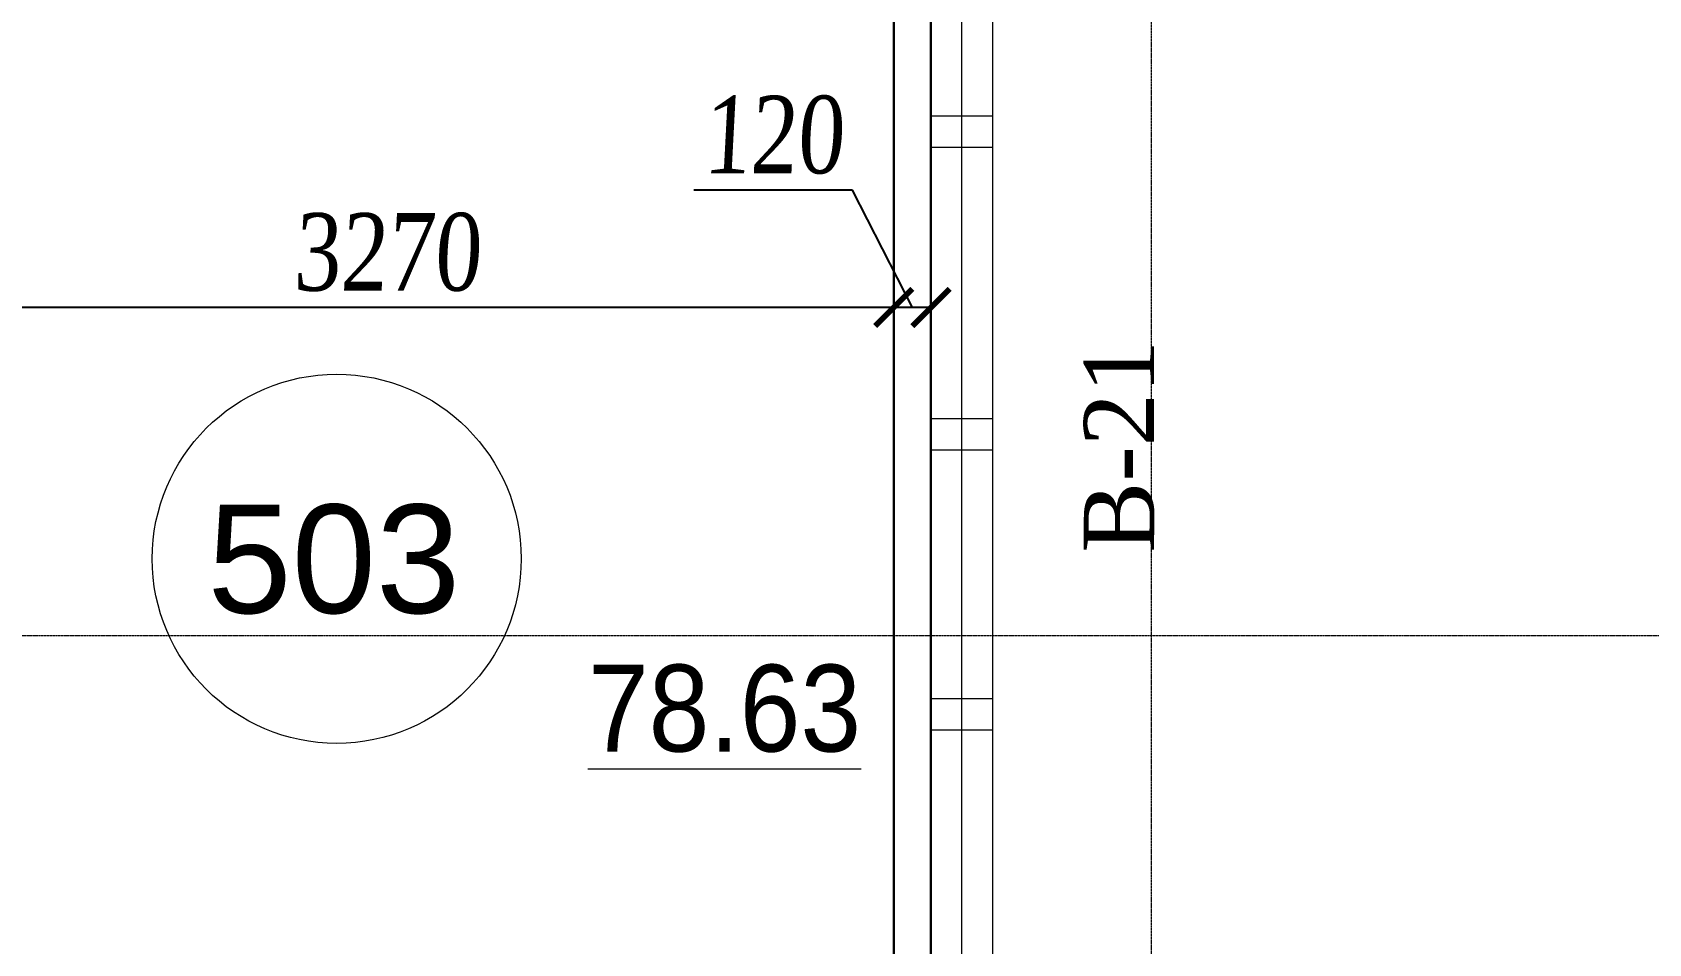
# Model space of a CAD drawing. Header units: inches. Extents: x -407541 to 6688123, y -998590 to 1205599.
# Drawn here: x 176895 to 182108, y 262444 to 265382 of the extents above; entities that cross this region are included whole.
import ezdxf

# ---------------------------------------------------------------- set-up
doc = ezdxf.new("R2010")
doc.units = ezdxf.units.IN
doc.header["$MEASUREMENT"] = 0
doc.linetypes.add('ACAD_ISO04W100', pattern=[30, 24, -3, 0, -3])
for name, color, linetype, lineweight in [('ведомость витражей', 224, 'Continuous', 13), ('ВИТРАЖ', 145, 'Continuous', 9), ('Оси', 254, 'ACAD_ISO04W100', 5), ('площади', 40, 'Continuous', 9), ('размер внутр', 142, 'Continuous', 5), ('Цоколь', 21, 'Continuous', 30), ('Экспликацийа', 7, 'Continuous', 18)]:
    doc.layers.add(name, color=color, linetype=linetype, lineweight=lineweight)
doc.styles.get("Standard").update_dxf_attribs({"font": 'arial.ttf'})
doc.styles.add('style1', font='arial.ttf', dxfattribs={"width": 0.9, "height": 500})
doc.styles.add('STYLE2', font='times.ttf', dxfattribs={"width": 0.8, "oblique": 3})
doc.styles.add('Times', font='times.ttf')
doc.dimstyles.new('vnytren', dxfattribs={"dimtxt": 250, "dimasz": 120, "dimexe": 50, "dimexo": 0, "dimgap": 50, "dimtad": 1, "dimdec": 0, "dimzin": 0, "dimdsep": 46, "dimtxsty": 'STYLE2', "dimblk": 'ARCHTICK', "dimcen": 0, "dimadec": 0, "dimazin": 0, "dimtfac": 1, "dimtdec": 0, "dimtmove": 1, "dimatfit": 2, "dimldrblk": 'DOT', "dimfxl": 1, "dimtolj": 1, "dimtzin": 0, "dimarcsym": 0})

# ---------------------------------------------------------------- blocks, each defined once
blk = doc.blocks.new('_ARCHTICK')
at = {"color": 0, "linetype": 'ByBlock', "const_width": 0.15}
blk.add_lwpolyline([(-0.5, -0.5), (0.5, 0.5)], dxfattribs=at)
blk = doc.blocks.new('*D3242')
at = {"layer": 'размер внутр', "color": 0, "lineweight": -2, "transparency": 16777216}
for p, q in [((179539.6, 264873.2), (179028.7, 264873.2)), ((179733.2, 264494.8), (179539.6, 264873.2)), ((179673.2, 264395.2), (179673.2, 264544.8)), ((179793.2, 264395.2), (179793.2, 264544.8)), ((179793.2, 264494.8), (179673.2, 264494.8))]:
    blk.add_line(p, q, dxfattribs=at)
at = {"layer": 'размер внутр', "color": 0, "lineweight": -2, "transparency": 16777216, "xscale": 120, "yscale": 120, "zscale": 120, "rotation": 180}
blk.add_blockref('_ARCHTICK', (179673.2, 264494.8), dxfattribs=at)
at = {"layer": 'размер внутр', "color": 0, "lineweight": -2, "transparency": 16777216, "xscale": 120, "yscale": 120, "zscale": 120}
blk.add_blockref('_ARCHTICK', (179793.2, 264494.8), dxfattribs=at)
at = {"layer": 'размер внутр', "color": 0, "transparency": 16777216, "insert": (179284.2, 265050.4), "char_height": 250, "attachment_point": 5, "style": 'STYLE2'}
blk.add_mtext('\\A1;120', dxfattribs=at)
blk = doc.blocks.new('_Dot')
at = {"color": 0, "linetype": 'ByBlock', "lineweight": -2}
blk.add_line((-0.5, 0), (-1, 0), dxfattribs=at)
at = {"color": 0, "linetype": 'ByBlock', "const_width": 0.5}
blk.add_lwpolyline([(-0.25, 0, 1), (0.25, 0, 1)], format="xyb", close=True, dxfattribs=at)
blk = doc.blocks.new('*D3243')
at = {"layer": 'размер внутр', "color": 0, "lineweight": -2, "transparency": 16777216}
for p, q in [((176403.2, 264494.8), (176403.2, 264544.8)), ((179673.2, 264494.8), (179673.2, 264544.8)), ((179673.2, 264494.8), (176403.2, 264494.8))]:
    blk.add_line(p, q, dxfattribs=at)
at = {"layer": 'размер внутр', "color": 0, "lineweight": -2, "transparency": 16777216, "xscale": 120, "yscale": 120, "zscale": 120, "rotation": 180}
blk.add_blockref('_ARCHTICK', (176403.2, 264494.8), dxfattribs=at)
at = {"layer": 'размер внутр', "color": 0, "lineweight": -2, "transparency": 16777216, "xscale": 120, "yscale": 120, "zscale": 120}
blk.add_blockref('_ARCHTICK', (179673.2, 264494.8), dxfattribs=at)
at = {"layer": 'размер внутр', "color": 0, "transparency": 16777216, "insert": (178038.2, 264672.3), "char_height": 250, "attachment_point": 5, "style": 'STYLE2'}
blk.add_mtext('\\A1;3270', dxfattribs=at)

msp = doc.modelspace()

# ---------------------------------------------------------------- linework, layer by layer
at = {"layer": 'ВИТРАЖ'}
msp.add_line((179893.2, 261136.3), (179893.2, 266238.7), dxfattribs=at)
msp.add_lwpolyline([(179793.2, 261136.3), (179993.2, 261136.3), (179993.2, 266237.2), (179793.2, 266237.2), (179793.2, 261136.3)], dxfattribs=at)
at = {"layer": 'ВИТРАЖ', "ltscale": 0.1}
for points in [[(179793.2, 265011.2), (179993.2, 265011.2), (179993.2, 265111.2), (179793.2, 265111.2)], [(179793.2, 264036.3), (179993.2, 264036.3), (179993.2, 264136.3), (179793.2, 264136.3)], [(179793.2, 263133.4), (179993.2, 263133.4), (179993.2, 263233.4), (179793.2, 263233.4)]]:
    msp.add_lwpolyline(points, close=True, dxfattribs=at)
at = {"layer": 'Оси', "ltscale": 0.3}
for p, q in [((180503.2, 278737.2), (180503.2, 246967.2)), ((1503.2, 263437.2), (192303.2, 263437.2)), ((1503.2, 263437.2), (192303.2, 263437.2))]:
    msp.add_line(p, q, dxfattribs=at)
at = {"layer": 'Цоколь', "ltscale": 0.1}
msp.add_lwpolyline([(179673.2, 266237.2), (179793.2, 266237.2), (179793.2, 261137.2), (179673.2, 261137.2)], close=True, dxfattribs=at)
at = {"layer": 'Экспликацийа'}
msp.add_circle((177876.7, 263684.6), 595, dxfattribs=at)

# ---------------------------------------------------------------- texts
at = {"layer": 'ведомость витражей', "style": 'Times'}
msp.add_text('В-21', height=226.8, rotation=90, dxfattribs=at).set_placement((180512.9, 263704.6))
at = {"layer": 'площади', "insert": (178687, 263343.3), "char_height": 280, "width": 1499.075, "attachment_point": 1, "style": 'style1'}
msp.add_mtext('{\\L78.63}', dxfattribs=at)
at = {"layer": 'Экспликацийа', "insert": (178275.3, 263504.5), "char_height": 350, "width": 4589.447, "attachment_point": 9}
msp.add_mtext('{\\fArial|b0|i0|c204|p34;503}', dxfattribs=at)

# ---------------------------------------------------------------- dimensions: what is measured, and where the dimension line sits
at = {"layer": 'размер внутр'}
dim = msp.add_linear_dim(base=(179673.2, 264494.8), p1=(179793.2, 264395.2), p2=(179673.2, 264395.2), angle=180, dimstyle='vnytren', dxfattribs=at)
dim.commit()
dim.dimension.update_dxf_attribs({"geometry": '*D3242', "text_midpoint": (179489.6, 264873.2), "dimtype": 160})
dim = msp.add_linear_dim(base=(176403.2, 264494.8), p1=(179673.2, 264494.8), p2=(176403.2, 264494.8), angle=180, dimstyle='vnytren', dxfattribs=at)
dim.commit()
dim.dimension.update_dxf_attribs({"geometry": '*D3243', "text_midpoint": (178038.2, 264672.3)})

doc.saveas('drawing.dxf')
